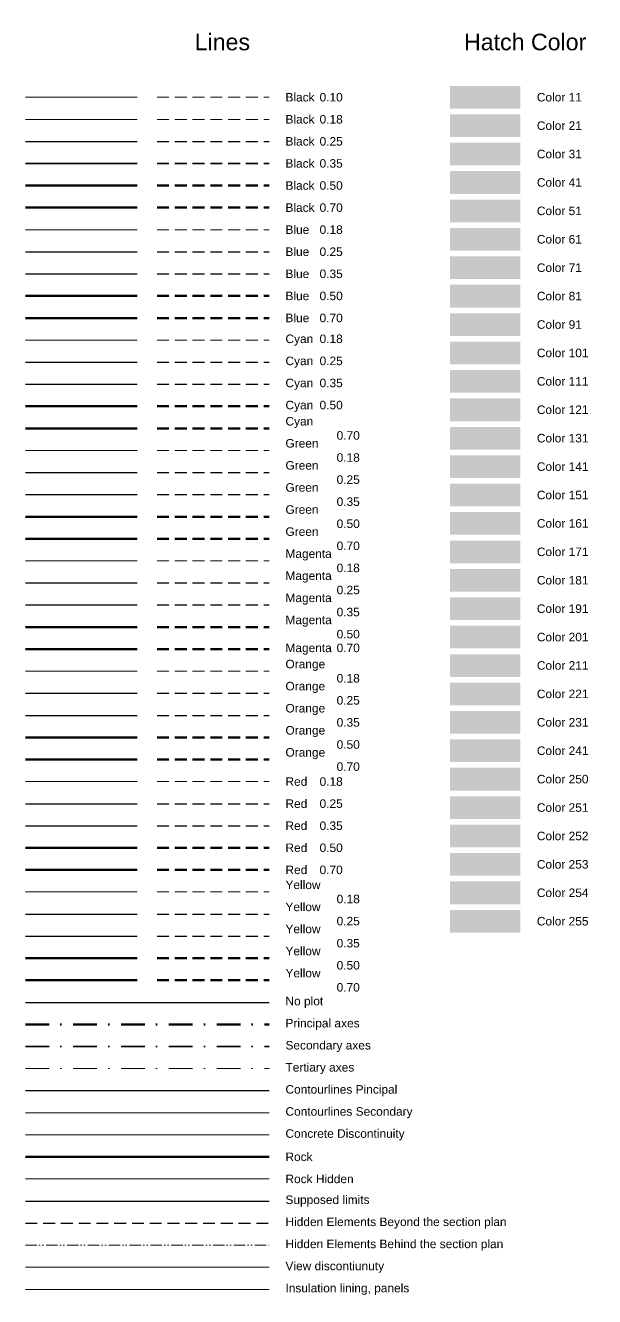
# Model space of a CAD drawing. Header units: metres. Extents: x 18244 to 63437, y 32938 to 108737.
# Drawn here: x 18456.7 to 18576.8, y 32994.8 to 33263.2 of the extents above; entities that cross this region are included whole.
import ezdxf

# ---------------------------------------------------------------- set-up
doc = ezdxf.new("R2010")
doc.units = ezdxf.units.M
doc.header["$LTSCALE"] = 10
for name, pattern in [('ACAD_ISO12W100', [21, 12, -3, 0, -3, 0, -3]), ('NASCOSTA', [0.375, 0.25, -0.125]), ('TRATTOPUNTO', [1, 0.5, -0.25, 0, -0.25])]:
    doc.linetypes.add(name, pattern=pattern)
doc.layers.add('0__No_Plot', color=5, linetype='Continuous', plot=False)
for name, color, linetype, lineweight in [('0__Text_1.8', 6, 'Continuous', 18), ('0__Text_3.5', 1, 'Continuous', 35), ('0_Col_011', 11, 'Continuous', 9), ('0_Col_021', 21, 'Continuous', 9), ('0_Col_031', 31, 'Continuous', 9), ('0_Col_041', 41, 'Continuous', 9), ('0_Col_051', 51, 'Continuous', 9), ('0_Col_061', 61, 'Continuous', 9), ('0_Col_071', 71, 'Continuous', 9), ('0_Col_081', 81, 'Continuous', 9), ('0_Col_091', 91, 'Continuous', 9), ('0_Col_101', 101, 'Continuous', 9), ('0_Col_111', 111, 'Continuous', 9), ('0_Col_121', 121, 'Continuous', 9), ('0_Col_131', 131, 'Continuous', 9), ('0_Col_141', 141, 'Continuous', 9), ('0_Col_151', 151, 'Continuous', 9), ('0_Col_161', 161, 'Continuous', 9), ('0_Col_171', 171, 'Continuous', 9), ('0_Col_181', 181, 'Continuous', 9), ('0_Col_191', 191, 'Continuous', 9), ('0_Col_201', 201, 'Continuous', 9), ('0_Col_211', 211, 'Continuous', 9), ('0_Col_221', 221, 'Continuous', 9), ('0_Col_231', 231, 'Continuous', 9), ('0_Col_241', 241, 'Continuous', 9), ('0_Col_250', 250, 'Continuous', 9), ('0_Col_251', 251, 'Continuous', 9), ('0_Col_252', 252, 'Continuous', 9), ('0_Col_253', 253, 'Continuous', 9), ('0_Col_254', 254, 'Continuous', 9), ('0_Col_255', 255, 'Continuous', 9), ('0_Col__Black_0.10', 2, 'Continuous', 9), ('0_Col__Black_0.18', 6, 'Continuous', 18), ('0_Col__Black_0.25', 7, 'Continuous', 25), ('0_Col__Black_0.35', 1, 'Continuous', 35), ('0_Col__Black_0.50', 3, 'Continuous', 50), ('0_Col__Black_0.70', 4, 'Continuous', 70), ('0_Col__Blue_0.18', 170, 'Continuous', 18), ('0_Col__Blue_0.25', 172, 'Continuous', 25), ('0_Col__Blue_0.35', 182, 'Continuous', 25), ('0_Col__Blue_0.50', 174, 'Continuous', 50), ('0_Col__Blue_0.70', 176, 'Continuous', 70), ('0_Col__Cyan_0.18', 130, 'Continuous', 18), ('0_Col__Cyan_0.25', 132, 'Continuous', 25), ('0_Col__Cyan_0.35', 142, 'Continuous', 25), ('0_Col__Cyan_0.50', 134, 'Continuous', 50), ('0_Col__Cyan_0.70', 136, 'Continuous', 70), ('0_Col__Green_0.18', 90, 'Continuous', 18), ('0_Col__Green_0.25', 92, 'Continuous', 25), ('0_Col__Green_0.35', 102, 'Continuous', 25), ('0_Col__Green_0.50', 94, 'Continuous', 50), ('0_Col__Green_0.70', 96, 'Continuous', 70), ('0_Col__Magenta_0.18', 210, 'Continuous', 18), ('0_Col__Magenta_0.25', 212, 'Continuous', 25), ('0_Col__Magenta_0.35', 222, 'Continuous', 25), ('0_Col__Magenta_0.50', 214, 'Continuous', 50), ('0_Col__Magenta_0.70', 216, 'Continuous', 70), ('0_Col__Orange_0.18', 40, 'Continuous', 18), ('0_Col__Orange_0.25', 42, 'Continuous', 25), ('0_Col__Orange_0.35', 32, 'Continuous', 25), ('0_Col__Orange_0.50', 44, 'Continuous', 50), ('0_Col__Orange_0.70', 46, 'Continuous', 70), ('0_Col__Red_0.18', 10, 'Continuous', 18), ('0_Col__Red_0.25', 12, 'Continuous', 25), ('0_Col__Red_0.35', 22, 'Continuous', 25), ('0_Col__Red_0.50', 14, 'Continuous', 50), ('0_Col__Red_0.70', 16, 'Continuous', 70), ('0_Col__Yellow_0.18', 50, 'Continuous', 18), ('0_Col__Yellow_0.25', 52, 'Continuous', 25), ('0_Col__Yellow_0.35', 62, 'Continuous', 25), ('0_Col__Yellow_0.50', 54, 'Continuous', 50), ('0_Col__Yellow_0.70', 56, 'Continuous', 70), ('0_Contourlines_Principal', 2, 'Continuous', 25), ('0_Contourlines_Secondary', 253, 'Continuous', 9)]:
    doc.layers.add(name, color=color, linetype=linetype, lineweight=lineweight)
doc.styles.add('Lombardi', font='arial.ttf')
doc.styles.get("Standard").update_dxf_attribs({"font": 'txt.shx'})
doc.linetypes.add('CUT_WINDOW', pattern='A,60,-4.3,["V",Standard,S=4.3,R=0,X=-4.3,Y=-4.3],0,-4.3,["V",Standard,S=4.3,R=180,X=0,Y=4.3],0', length=68.6)
doc.linetypes.add('INTERRUPTION', pattern='A,0.5,-0.1,["V",Standard,S=0.1,R=0,X=-0.1,Y=-0.1],0', length=0.6)
doc.linetypes.add('ISOLAMENTO', pattern='A,0.0001,-0.1,[134,ltypeshp.shx,S=0.1,R=0,X=-0.1,Y=0],-0.2,[134,ltypeshp.shx,S=0.1,R=180.00002,X=0.1,Y=0],-0.1', length=0.4001)
doc.linetypes.add('QUESTION', pattern='A,0.5,-0.2,["?",Lombardi,S=0.25,R=0,X=-0.15,Y=-0.125],-0.1', length=0.8)
doc.linetypes.add('ROCK', pattern='A,0.25,-0.18,["<",Standard,S=0.18,R=90,X=0,Y=-0.09],0,["-",Standard,S=0.18,R=45,X=-0.111213,Y=-0.238491],0.25', length=0.68)
doc.linetypes.add('ROCK-HIDDEN', pattern='A,0.25,-0.18,["/",Standard,S=0.206,R=168.8,X=0,Y=0],0.25', length=0.68)

msp = doc.modelspace()

# ---------------------------------------------------------------- hatches: boundary and pattern name
at = {"layer": '0_Col_011'}
h = msp.add_hatch(color=256, dxfattribs=at)
h.dxf.hatch_style = 1
h.paths.add_polyline_path([(18561.188, 33248.062), (18561.188, 33250.462), (18546.332, 33250.462), (18546.332, 33245.662), (18561.188, 33245.662)])
at = {"layer": '0_Col_021'}
h = msp.add_hatch(color=256, dxfattribs=at)
h.dxf.hatch_style = 1
h.paths.add_polyline_path([(18561.188, 33242.062), (18561.188, 33244.462), (18546.332, 33244.462), (18546.332, 33239.662), (18561.188, 33239.662)])
at = {"layer": '0_Col_031'}
h = msp.add_hatch(color=256, dxfattribs=at)
h.dxf.hatch_style = 1
h.paths.add_polyline_path([(18561.188, 33236.062), (18561.188, 33238.462), (18546.332, 33238.462), (18546.332, 33233.662), (18561.188, 33233.662)])
at = {"layer": '0_Col_041'}
h = msp.add_hatch(color=256, dxfattribs=at)
h.dxf.hatch_style = 1
h.paths.add_polyline_path([(18561.188, 33230.062), (18561.188, 33232.462), (18546.332, 33232.462), (18546.332, 33227.662), (18561.188, 33227.662)])
at = {"layer": '0_Col_051'}
h = msp.add_hatch(color=256, dxfattribs=at)
h.dxf.hatch_style = 1
h.paths.add_polyline_path([(18561.188, 33224.062), (18561.188, 33226.462), (18546.332, 33226.462), (18546.332, 33221.662), (18561.188, 33221.662)])
at = {"layer": '0_Col_061'}
h = msp.add_hatch(color=256, dxfattribs=at)
h.dxf.hatch_style = 1
h.paths.add_polyline_path([(18561.188, 33218.062), (18561.188, 33220.462), (18546.332, 33220.462), (18546.332, 33215.662), (18561.188, 33215.662)])
at = {"layer": '0_Col_071'}
h = msp.add_hatch(color=256, dxfattribs=at)
h.dxf.hatch_style = 1
h.paths.add_polyline_path([(18561.188, 33212.062), (18561.188, 33214.462), (18546.332, 33214.462), (18546.332, 33209.662), (18561.188, 33209.662)])
at = {"layer": '0_Col_081'}
h = msp.add_hatch(color=256, dxfattribs=at)
h.dxf.hatch_style = 1
h.paths.add_polyline_path([(18561.188, 33206.062), (18561.188, 33208.462), (18546.332, 33208.462), (18546.332, 33203.662), (18561.188, 33203.662)])
at = {"layer": '0_Col_091'}
h = msp.add_hatch(color=256, dxfattribs=at)
h.dxf.hatch_style = 1
h.paths.add_polyline_path([(18561.188, 33200.062), (18561.188, 33202.462), (18546.332, 33202.462), (18546.332, 33197.662), (18561.188, 33197.662)])
at = {"layer": '0_Col_101'}
h = msp.add_hatch(color=256, dxfattribs=at)
h.dxf.hatch_style = 1
h.paths.add_polyline_path([(18561.188, 33194.062), (18561.188, 33196.462), (18546.332, 33196.462), (18546.332, 33191.662), (18561.188, 33191.662)])
at = {"layer": '0_Col_111'}
h = msp.add_hatch(color=256, dxfattribs=at)
h.dxf.hatch_style = 1
h.paths.add_polyline_path([(18561.188, 33188.062), (18561.188, 33190.462), (18546.332, 33190.462), (18546.332, 33185.662), (18561.188, 33185.662)])
at = {"layer": '0_Col_121'}
h = msp.add_hatch(color=256, dxfattribs=at)
h.dxf.hatch_style = 1
h.paths.add_polyline_path([(18561.188, 33182.062), (18561.188, 33184.462), (18546.332, 33184.462), (18546.332, 33179.662), (18561.188, 33179.662)])
at = {"layer": '0_Col_131'}
h = msp.add_hatch(color=256, dxfattribs=at)
h.dxf.hatch_style = 1
h.paths.add_polyline_path([(18561.188, 33176.062), (18561.188, 33178.462), (18546.332, 33178.462), (18546.332, 33173.662), (18561.188, 33173.662)])
at = {"layer": '0_Col_141'}
h = msp.add_hatch(color=256, dxfattribs=at)
h.dxf.hatch_style = 1
h.paths.add_polyline_path([(18561.188, 33170.062), (18561.188, 33172.462), (18546.332, 33172.462), (18546.332, 33167.662), (18561.188, 33167.662)])
at = {"layer": '0_Col_151'}
h = msp.add_hatch(color=256, dxfattribs=at)
h.dxf.hatch_style = 1
h.paths.add_polyline_path([(18561.188, 33164.062), (18561.188, 33166.462), (18546.332, 33166.462), (18546.332, 33161.662), (18561.188, 33161.662)])
at = {"layer": '0_Col_161'}
h = msp.add_hatch(color=256, dxfattribs=at)
h.dxf.hatch_style = 1
h.paths.add_polyline_path([(18561.188, 33158.062), (18561.188, 33160.462), (18546.332, 33160.462), (18546.332, 33155.662), (18561.188, 33155.662)])
at = {"layer": '0_Col_171'}
h = msp.add_hatch(color=256, dxfattribs=at)
h.dxf.hatch_style = 1
h.paths.add_polyline_path([(18561.188, 33152.062), (18561.188, 33154.462), (18546.332, 33154.462), (18546.332, 33149.662), (18561.188, 33149.662)])
at = {"layer": '0_Col_181'}
h = msp.add_hatch(color=256, dxfattribs=at)
h.dxf.hatch_style = 1
h.paths.add_polyline_path([(18561.188, 33146.062), (18561.188, 33148.462), (18546.332, 33148.462), (18546.332, 33143.662), (18561.188, 33143.662)])
at = {"layer": '0_Col_191'}
h = msp.add_hatch(color=256, dxfattribs=at)
h.dxf.hatch_style = 1
h.paths.add_polyline_path([(18561.188, 33140.062), (18561.188, 33142.462), (18546.332, 33142.462), (18546.332, 33137.662), (18561.188, 33137.662)])
at = {"layer": '0_Col_201'}
h = msp.add_hatch(color=256, dxfattribs=at)
h.dxf.hatch_style = 1
h.paths.add_polyline_path([(18561.188, 33134.062), (18561.188, 33136.462), (18546.332, 33136.462), (18546.332, 33131.662), (18561.188, 33131.662)])
at = {"layer": '0_Col_211'}
h = msp.add_hatch(color=256, dxfattribs=at)
h.dxf.hatch_style = 1
h.paths.add_polyline_path([(18561.188, 33128.062), (18561.188, 33130.462), (18546.332, 33130.462), (18546.332, 33125.662), (18561.188, 33125.662)])
at = {"layer": '0_Col_221'}
h = msp.add_hatch(color=256, dxfattribs=at)
h.dxf.hatch_style = 1
h.paths.add_polyline_path([(18561.188, 33122.062), (18561.188, 33124.462), (18546.332, 33124.462), (18546.332, 33119.662), (18561.188, 33119.662)])
at = {"layer": '0_Col_231'}
h = msp.add_hatch(color=256, dxfattribs=at)
h.dxf.hatch_style = 1
h.paths.add_polyline_path([(18561.188, 33116.062), (18561.188, 33118.462), (18546.332, 33118.462), (18546.332, 33113.662), (18561.188, 33113.662)])
at = {"layer": '0_Col_241'}
h = msp.add_hatch(color=256, dxfattribs=at)
h.dxf.hatch_style = 1
h.paths.add_polyline_path([(18561.188, 33110.062), (18561.188, 33112.462), (18546.332, 33112.462), (18546.332, 33107.662), (18561.188, 33107.662)])
at = {"layer": '0_Col_250'}
h = msp.add_hatch(color=256, dxfattribs=at)
h.dxf.hatch_style = 1
h.paths.add_polyline_path([(18561.188, 33104.062), (18561.188, 33106.462), (18546.332, 33106.462), (18546.332, 33101.662), (18561.188, 33101.662)])
at = {"layer": '0_Col_251'}
h = msp.add_hatch(color=256, dxfattribs=at)
h.dxf.hatch_style = 1
h.paths.add_polyline_path([(18561.188, 33098.062), (18561.188, 33100.462), (18546.332, 33100.462), (18546.332, 33095.662), (18561.188, 33095.662)])
at = {"layer": '0_Col_252'}
h = msp.add_hatch(color=256, dxfattribs=at)
h.dxf.hatch_style = 1
h.paths.add_polyline_path([(18561.188, 33092.062), (18561.188, 33094.462), (18546.332, 33094.462), (18546.332, 33089.662), (18561.188, 33089.662)])
at = {"layer": '0_Col_253'}
h = msp.add_hatch(color=256, dxfattribs=at)
h.dxf.hatch_style = 1
h.paths.add_polyline_path([(18561.188, 33086.062), (18561.188, 33088.462), (18546.332, 33088.462), (18546.332, 33083.662), (18561.188, 33083.662)])
at = {"layer": '0_Col_254'}
h = msp.add_hatch(color=256, dxfattribs=at)
h.dxf.hatch_style = 1
h.paths.add_polyline_path([(18561.188, 33080.062), (18561.188, 33082.462), (18546.332, 33082.462), (18546.332, 33077.662), (18561.188, 33077.662)])
at = {"layer": '0_Col_255'}
h = msp.add_hatch(color=256, dxfattribs=at)
h.dxf.hatch_style = 1
h.paths.add_polyline_path([(18561.188, 33074.062), (18561.188, 33076.462), (18546.332, 33076.462), (18546.332, 33071.662), (18561.188, 33071.662)])

# ---------------------------------------------------------------- linework, layer by layer
at = {"layer": '0__No_Plot'}
msp.add_line((18456.689, 33056.935), (18508.115, 33056.935), dxfattribs=at)
at = {"layer": '0_Col__Black_0.10'}
msp.add_line((18456.689, 33248.062), (18480.311, 33248.062), dxfattribs=at)
at = {"layer": '0_Col__Black_0.10', "linetype": 'NASCOSTA', "flags": 128}
msp.add_lwpolyline([(18484.493, 33248.062), (18508.115, 33248.062)], dxfattribs=at)
at = {"layer": '0_Col__Black_0.10', "linetype": 'ACAD_ISO12W100', "ltscale": 0.02, "flags": 128}
msp.add_lwpolyline([(18456.689, 33005.657), (18508.115, 33005.657)], dxfattribs=at)
at = {"layer": '0_Col__Black_0.10', "linetype": 'ISOLAMENTO', "ltscale": 0.2, "flags": 128}
msp.add_lwpolyline([(18456.689, 32996.334), (18508.115, 32996.334)], dxfattribs=at)
at = {"layer": '0_Col__Black_0.18'}
msp.add_line((18456.689, 33243.4), (18480.311, 33243.4), dxfattribs=at)
at = {"layer": '0_Col__Black_0.18', "linetype": 'NASCOSTA', "flags": 128}
msp.add_lwpolyline([(18484.493, 33243.4), (18508.115, 33243.4)], dxfattribs=at)
at = {"layer": '0_Col__Black_0.18', "linetype": 'TRATTOPUNTO', "flags": 128}
msp.add_lwpolyline([(18456.689, 33042.951), (18508.115, 33042.951)], dxfattribs=at)
at = {"layer": '0_Col__Black_0.18', "linetype": 'INTERRUPTION', "flags": 128}
msp.add_lwpolyline([(18456.689, 33028.966), (18508.115, 33028.966)], dxfattribs=at)
at = {"layer": '0_Col__Black_0.18', "linetype": 'ROCK-HIDDEN', "flags": 128}
msp.add_lwpolyline([(18456.689, 33019.642), (18508.115, 33019.642)], dxfattribs=at)
at = {"layer": '0_Col__Black_0.18', "linetype": 'CUT_WINDOW', "ltscale": 0.02, "flags": 128}
msp.add_lwpolyline([(18456.689, 33000.996), (18508.115, 33000.996)], dxfattribs=at)
at = {"layer": '0_Col__Black_0.25'}
msp.add_line((18456.689, 33238.739), (18480.311, 33238.739), dxfattribs=at)
at = {"layer": '0_Col__Black_0.25', "linetype": 'NASCOSTA', "flags": 128}
for points in [[(18484.493, 33238.739), (18508.115, 33238.739)], [(18456.689, 33010.319), (18508.115, 33010.319)]]:
    msp.add_lwpolyline(points, dxfattribs=at)
at = {"layer": '0_Col__Black_0.25', "linetype": 'QUESTION', "flags": 128}
msp.add_lwpolyline([(18456.689, 33014.981), (18508.115, 33014.981)], dxfattribs=at)
at = {"layer": '0_Col__Black_0.35'}
msp.add_line((18456.689, 33234.077), (18480.311, 33234.077), dxfattribs=at)
at = {"layer": '0_Col__Black_0.35', "linetype": 'NASCOSTA', "flags": 128}
msp.add_lwpolyline([(18484.493, 33234.077), (18508.115, 33234.077)], dxfattribs=at)
at = {"layer": '0_Col__Black_0.35', "linetype": 'TRATTOPUNTO', "flags": 128}
msp.add_lwpolyline([(18456.689, 33047.612), (18508.115, 33047.612)], dxfattribs=at)
at = {"layer": '0_Col__Black_0.50'}
msp.add_line((18456.689, 33229.416), (18480.311, 33229.416), dxfattribs=at)
at = {"layer": '0_Col__Black_0.50', "linetype": 'NASCOSTA', "flags": 128}
msp.add_lwpolyline([(18484.493, 33229.416), (18508.115, 33229.416)], dxfattribs=at)
at = {"layer": '0_Col__Black_0.50', "linetype": 'TRATTOPUNTO', "flags": 128}
msp.add_lwpolyline([(18456.689, 33052.274), (18508.115, 33052.274)], dxfattribs=at)
at = {"layer": '0_Col__Black_0.50', "linetype": 'ROCK', "flags": 128}
msp.add_lwpolyline([(18456.689, 33024.304), (18508.115, 33024.304)], dxfattribs=at)
at = {"layer": '0_Col__Black_0.70'}
msp.add_line((18456.689, 33224.754), (18480.311, 33224.754), dxfattribs=at)
at = {"layer": '0_Col__Black_0.70', "linetype": 'NASCOSTA', "flags": 128}
msp.add_lwpolyline([(18484.493, 33224.754), (18508.115, 33224.754)], dxfattribs=at)
at = {"layer": '0_Col__Blue_0.18'}
msp.add_line((18456.689, 33220.092), (18480.311, 33220.092), dxfattribs=at)
at = {"layer": '0_Col__Blue_0.18', "linetype": 'NASCOSTA', "flags": 128}
msp.add_lwpolyline([(18484.493, 33220.092), (18508.115, 33220.092)], dxfattribs=at)
at = {"layer": '0_Col__Blue_0.25'}
msp.add_line((18456.689, 33215.431), (18480.311, 33215.431), dxfattribs=at)
at = {"layer": '0_Col__Blue_0.25', "linetype": 'NASCOSTA', "flags": 128}
msp.add_lwpolyline([(18484.493, 33215.431), (18508.115, 33215.431)], dxfattribs=at)
at = {"layer": '0_Col__Blue_0.35'}
msp.add_line((18456.689, 33210.769), (18480.311, 33210.769), dxfattribs=at)
at = {"layer": '0_Col__Blue_0.35', "linetype": 'NASCOSTA', "flags": 128}
msp.add_lwpolyline([(18484.493, 33210.769), (18508.115, 33210.769)], dxfattribs=at)
at = {"layer": '0_Col__Blue_0.50'}
msp.add_line((18456.689, 33206.107), (18480.311, 33206.107), dxfattribs=at)
at = {"layer": '0_Col__Blue_0.50', "linetype": 'NASCOSTA', "flags": 128}
msp.add_lwpolyline([(18484.493, 33206.107), (18508.115, 33206.107)], dxfattribs=at)
at = {"layer": '0_Col__Blue_0.70'}
msp.add_line((18456.689, 33201.446), (18480.311, 33201.446), dxfattribs=at)
at = {"layer": '0_Col__Blue_0.70', "linetype": 'NASCOSTA', "flags": 128}
msp.add_lwpolyline([(18484.493, 33201.446), (18508.115, 33201.446)], dxfattribs=at)
at = {"layer": '0_Col__Cyan_0.18'}
msp.add_line((18456.689, 33196.784), (18480.311, 33196.784), dxfattribs=at)
at = {"layer": '0_Col__Cyan_0.18', "linetype": 'NASCOSTA', "flags": 128}
msp.add_lwpolyline([(18484.493, 33196.784), (18508.115, 33196.784)], dxfattribs=at)
at = {"layer": '0_Col__Cyan_0.25'}
msp.add_line((18456.689, 33192.123), (18480.311, 33192.123), dxfattribs=at)
at = {"layer": '0_Col__Cyan_0.25', "linetype": 'NASCOSTA', "flags": 128}
msp.add_lwpolyline([(18484.493, 33192.123), (18508.115, 33192.123)], dxfattribs=at)
at = {"layer": '0_Col__Cyan_0.35'}
msp.add_line((18456.689, 33187.461), (18480.311, 33187.461), dxfattribs=at)
at = {"layer": '0_Col__Cyan_0.35', "linetype": 'NASCOSTA', "flags": 128}
msp.add_lwpolyline([(18484.493, 33187.461), (18508.115, 33187.461)], dxfattribs=at)
at = {"layer": '0_Col__Cyan_0.50'}
msp.add_line((18456.689, 33182.799), (18480.311, 33182.799), dxfattribs=at)
at = {"layer": '0_Col__Cyan_0.50', "linetype": 'NASCOSTA', "flags": 128}
msp.add_lwpolyline([(18484.493, 33182.799), (18508.115, 33182.799)], dxfattribs=at)
at = {"layer": '0_Col__Cyan_0.70'}
msp.add_line((18456.689, 33178.138), (18480.311, 33178.138), dxfattribs=at)
at = {"layer": '0_Col__Cyan_0.70', "linetype": 'NASCOSTA', "flags": 128}
msp.add_lwpolyline([(18484.493, 33178.138), (18508.115, 33178.138)], dxfattribs=at)
at = {"layer": '0_Col__Green_0.18'}
msp.add_line((18456.689, 33173.476), (18480.311, 33173.476), dxfattribs=at)
at = {"layer": '0_Col__Green_0.18', "linetype": 'NASCOSTA', "flags": 128}
msp.add_lwpolyline([(18484.493, 33173.476), (18508.115, 33173.476)], dxfattribs=at)
at = {"layer": '0_Col__Green_0.25'}
msp.add_line((18456.689, 33168.814), (18480.311, 33168.814), dxfattribs=at)
at = {"layer": '0_Col__Green_0.25', "linetype": 'NASCOSTA', "flags": 128}
msp.add_lwpolyline([(18484.493, 33168.814), (18508.115, 33168.814)], dxfattribs=at)
at = {"layer": '0_Col__Green_0.35'}
msp.add_line((18456.689, 33164.153), (18480.311, 33164.153), dxfattribs=at)
at = {"layer": '0_Col__Green_0.35', "linetype": 'NASCOSTA', "flags": 128}
msp.add_lwpolyline([(18484.493, 33164.153), (18508.115, 33164.153)], dxfattribs=at)
at = {"layer": '0_Col__Green_0.50'}
msp.add_line((18456.689, 33159.491), (18480.311, 33159.491), dxfattribs=at)
at = {"layer": '0_Col__Green_0.50', "linetype": 'NASCOSTA', "flags": 128}
msp.add_lwpolyline([(18484.493, 33159.491), (18508.115, 33159.491)], dxfattribs=at)
at = {"layer": '0_Col__Green_0.70'}
msp.add_line((18456.689, 33154.83), (18480.311, 33154.83), dxfattribs=at)
at = {"layer": '0_Col__Green_0.70', "linetype": 'NASCOSTA', "flags": 128}
msp.add_lwpolyline([(18484.493, 33154.83), (18508.115, 33154.83)], dxfattribs=at)
at = {"layer": '0_Col__Magenta_0.18'}
msp.add_line((18456.689, 33150.168), (18480.311, 33150.168), dxfattribs=at)
at = {"layer": '0_Col__Magenta_0.18', "linetype": 'NASCOSTA', "flags": 128}
msp.add_lwpolyline([(18484.493, 33150.168), (18508.115, 33150.168)], dxfattribs=at)
at = {"layer": '0_Col__Magenta_0.25'}
msp.add_line((18456.689, 33145.506), (18480.311, 33145.506), dxfattribs=at)
at = {"layer": '0_Col__Magenta_0.25', "linetype": 'NASCOSTA', "flags": 128}
msp.add_lwpolyline([(18484.493, 33145.506), (18508.115, 33145.506)], dxfattribs=at)
at = {"layer": '0_Col__Magenta_0.35'}
msp.add_line((18456.689, 33140.845), (18480.311, 33140.845), dxfattribs=at)
at = {"layer": '0_Col__Magenta_0.35', "linetype": 'NASCOSTA', "flags": 128}
msp.add_lwpolyline([(18484.493, 33140.845), (18508.115, 33140.845)], dxfattribs=at)
at = {"layer": '0_Col__Magenta_0.50'}
msp.add_line((18456.689, 33136.183), (18480.311, 33136.183), dxfattribs=at)
at = {"layer": '0_Col__Magenta_0.50', "linetype": 'NASCOSTA', "flags": 128}
msp.add_lwpolyline([(18484.493, 33136.183), (18508.115, 33136.183)], dxfattribs=at)
at = {"layer": '0_Col__Magenta_0.70'}
msp.add_line((18456.689, 33131.521), (18480.311, 33131.521), dxfattribs=at)
at = {"layer": '0_Col__Magenta_0.70', "linetype": 'NASCOSTA', "flags": 128}
msp.add_lwpolyline([(18484.493, 33131.521), (18508.115, 33131.521)], dxfattribs=at)
at = {"layer": '0_Col__Orange_0.18'}
msp.add_line((18456.689, 33126.86), (18480.311, 33126.86), dxfattribs=at)
at = {"layer": '0_Col__Orange_0.18', "linetype": 'NASCOSTA', "flags": 128}
msp.add_lwpolyline([(18484.493, 33126.86), (18508.115, 33126.86)], dxfattribs=at)
at = {"layer": '0_Col__Orange_0.25'}
msp.add_line((18456.689, 33122.198), (18480.311, 33122.198), dxfattribs=at)
at = {"layer": '0_Col__Orange_0.25', "linetype": 'NASCOSTA', "flags": 128}
msp.add_lwpolyline([(18484.493, 33122.198), (18508.115, 33122.198)], dxfattribs=at)
at = {"layer": '0_Col__Orange_0.35'}
msp.add_line((18456.689, 33117.537), (18480.311, 33117.537), dxfattribs=at)
at = {"layer": '0_Col__Orange_0.35', "linetype": 'NASCOSTA', "flags": 128}
msp.add_lwpolyline([(18484.493, 33117.537), (18508.115, 33117.537)], dxfattribs=at)
at = {"layer": '0_Col__Orange_0.50'}
msp.add_line((18456.689, 33112.875), (18480.311, 33112.875), dxfattribs=at)
at = {"layer": '0_Col__Orange_0.50', "linetype": 'NASCOSTA', "flags": 128}
msp.add_lwpolyline([(18484.493, 33112.875), (18508.115, 33112.875)], dxfattribs=at)
at = {"layer": '0_Col__Orange_0.70'}
msp.add_line((18456.689, 33108.213), (18480.311, 33108.213), dxfattribs=at)
at = {"layer": '0_Col__Orange_0.70', "linetype": 'NASCOSTA', "flags": 128}
msp.add_lwpolyline([(18484.493, 33108.213), (18508.115, 33108.213)], dxfattribs=at)
at = {"layer": '0_Col__Red_0.18'}
msp.add_line((18456.689, 33103.552), (18480.311, 33103.552), dxfattribs=at)
at = {"layer": '0_Col__Red_0.18', "linetype": 'NASCOSTA', "flags": 128}
msp.add_lwpolyline([(18484.493, 33103.552), (18508.115, 33103.552)], dxfattribs=at)
at = {"layer": '0_Col__Red_0.25'}
msp.add_line((18456.689, 33098.89), (18480.311, 33098.89), dxfattribs=at)
at = {"layer": '0_Col__Red_0.25', "linetype": 'NASCOSTA', "flags": 128}
msp.add_lwpolyline([(18484.493, 33098.89), (18508.115, 33098.89)], dxfattribs=at)
at = {"layer": '0_Col__Red_0.35'}
msp.add_line((18456.689, 33094.228), (18480.311, 33094.228), dxfattribs=at)
at = {"layer": '0_Col__Red_0.35', "linetype": 'NASCOSTA', "flags": 128}
msp.add_lwpolyline([(18484.493, 33094.228), (18508.115, 33094.228)], dxfattribs=at)
at = {"layer": '0_Col__Red_0.50'}
msp.add_line((18456.689, 33089.567), (18480.311, 33089.567), dxfattribs=at)
at = {"layer": '0_Col__Red_0.50', "linetype": 'NASCOSTA', "flags": 128}
msp.add_lwpolyline([(18484.493, 33089.567), (18508.115, 33089.567)], dxfattribs=at)
at = {"layer": '0_Col__Red_0.70'}
msp.add_line((18456.689, 33084.905), (18480.311, 33084.905), dxfattribs=at)
at = {"layer": '0_Col__Red_0.70', "linetype": 'NASCOSTA', "flags": 128}
msp.add_lwpolyline([(18484.493, 33084.905), (18508.115, 33084.905)], dxfattribs=at)
at = {"layer": '0_Col__Yellow_0.18'}
msp.add_line((18456.689, 33080.244), (18480.311, 33080.244), dxfattribs=at)
at = {"layer": '0_Col__Yellow_0.18', "linetype": 'NASCOSTA', "flags": 128}
msp.add_lwpolyline([(18484.493, 33080.244), (18508.115, 33080.244)], dxfattribs=at)
at = {"layer": '0_Col__Yellow_0.25'}
msp.add_line((18456.689, 33075.582), (18480.311, 33075.582), dxfattribs=at)
at = {"layer": '0_Col__Yellow_0.25', "linetype": 'NASCOSTA', "flags": 128}
msp.add_lwpolyline([(18484.493, 33075.582), (18508.115, 33075.582)], dxfattribs=at)
at = {"layer": '0_Col__Yellow_0.35'}
msp.add_line((18456.689, 33070.92), (18480.311, 33070.92), dxfattribs=at)
at = {"layer": '0_Col__Yellow_0.35', "linetype": 'NASCOSTA', "flags": 128}
msp.add_lwpolyline([(18484.493, 33070.92), (18508.115, 33070.92)], dxfattribs=at)
at = {"layer": '0_Col__Yellow_0.50'}
msp.add_line((18456.689, 33066.259), (18480.311, 33066.259), dxfattribs=at)
at = {"layer": '0_Col__Yellow_0.50', "linetype": 'NASCOSTA', "flags": 128}
msp.add_lwpolyline([(18484.493, 33066.259), (18508.115, 33066.259)], dxfattribs=at)
at = {"layer": '0_Col__Yellow_0.70'}
msp.add_line((18456.689, 33061.597), (18480.311, 33061.597), dxfattribs=at)
at = {"layer": '0_Col__Yellow_0.70', "linetype": 'NASCOSTA', "flags": 128}
msp.add_lwpolyline([(18484.493, 33061.597), (18508.115, 33061.597)], dxfattribs=at)
at = {"layer": '0_Contourlines_Principal'}
msp.add_line((18456.689, 33038.289), (18508.115, 33038.289), dxfattribs=at)
at = {"layer": '0_Contourlines_Secondary'}
msp.add_line((18456.689, 33033.627), (18508.115, 33033.627), dxfattribs=at)

# ---------------------------------------------------------------- texts
at = {"layer": '0__Text_1.8', "insert": (18511.583, 33248.062), "char_height": 1.8, "width": 16, "attachment_point": 4, "style": 'Lombardi', "bg_fill": 2}
msp.add_mtext('\\pxi-6,l6;Black ^I0.10', dxfattribs=at)
at = {"layer": '0__Text_1.8', "char_height": 1.8, "attachment_point": 4, "style": 'Lombardi', "bg_fill": 2}
for s, insert in [('Color 11', (18564.656, 33248.062)), ('Color 21', (18564.656, 33242.062)), ('Color 31', (18564.656, 33236.062)), ('Color 41', (18564.656, 33230.062)), ('Color 51', (18564.656, 33224.062)), ('Color 61', (18564.656, 33218.062)), ('Color 71', (18564.656, 33212.062)), ('Color 81', (18564.656, 33206.062)), ('Color 91', (18564.656, 33200.062)), ('Color 101', (18564.656, 33194.062)), ('Color 111', (18564.656, 33188.062)), ('Color 121', (18564.656, 33182.062)), ('Color 131', (18564.656, 33176.062)), ('Color 141', (18564.656, 33170.062)), ('Color 151', (18564.656, 33164.062)), ('Color 161', (18564.656, 33158.062)), ('Color 171', (18564.656, 33152.062)), ('Color 181', (18564.656, 33146.062)), ('Color 191', (18564.656, 33140.062)), ('Color 201', (18564.656, 33134.062)), ('Color 211', (18564.656, 33128.062)), ('Color 221', (18564.656, 33122.062)), ('Color 231', (18564.656, 33116.062)), ('Color 241', (18564.656, 33110.062)), ('Color 250', (18564.656, 33104.062)), ('Color 251', (18564.656, 33098.062)), ('Color 252', (18564.656, 33092.062)), ('Color 253', (18564.656, 33086.062)), ('Color 254', (18564.656, 33080.062)), ('Color 255', (18564.656, 33074.062)), ('Contourlines Pincipal', (18511.583, 33038.289)), ('Hidden Elements Behind the section plan', (18511.583, 33005.657)), ('Insulation lining, panels', (18511.583, 32996.334))]:
    msp.add_mtext(s, dxfattribs=dict(at, insert=insert))
at = {"layer": '0__Text_3.5', "char_height": 3.5, "attachment_point": 5, "style": 'Lombardi', "bg_fill": 2}
for s, insert in [('\\A1;Lines', (18498.264, 33259.708)), ('\\A1;Hatch Color', (18562.182, 33259.708))]:
    msp.add_mtext(s, dxfattribs=dict(at, insert=insert))
at = {"layer": '0_Col__Blue_0.18', "char_height": 1.8, "width": 16, "attachment_point": 4, "style": 'Lombardi', "bg_fill": 2}
for s, insert in [('\\pxi-6,l6;Blue ^I0.18', (18511.583, 33220.092)), ('\\pxi-6,l6;Blue  ^I0.50', (18511.583, 33206.107))]:
    msp.add_mtext(s, dxfattribs=dict(at, insert=insert))
at = {"layer": '0_Col__Cyan_0.18', "insert": (18511.583, 33182.799), "char_height": 1.8, "width": 16, "attachment_point": 4, "style": 'Lombardi', "bg_fill": 2}
msp.add_mtext('\\pxi-6,l6;Cyan ^I0.50', dxfattribs=at)
at = {"layer": '0_Col__Green_0.18', "insert": (18511.583, 33159.491), "char_height": 1.8, "width": 16, "attachment_point": 4, "style": 'Lombardi', "bg_fill": 2}
msp.add_mtext('\\pxi-6,l6;Green ^I0.50', dxfattribs=at)
at = {"layer": '0_Col__Magenta_0.18', "insert": (18511.583, 33136.183), "char_height": 1.8, "width": 16, "attachment_point": 4, "style": 'Lombardi', "bg_fill": 2}
msp.add_mtext('\\pxi-6,l6;Magenta ^I0.50', dxfattribs=at)
at = {"layer": '0_Col__Orange_0.18', "insert": (18511.583, 33112.875), "char_height": 1.8, "width": 16, "attachment_point": 4, "style": 'Lombardi', "bg_fill": 2}
msp.add_mtext('\\pxi-6,l6;Orange ^I0.50', dxfattribs=at)
at = {"layer": '0_Col__Red_0.18', "insert": (18511.583, 33089.567), "char_height": 1.8, "width": 16, "attachment_point": 4, "style": 'Lombardi', "bg_fill": 2}
msp.add_mtext('\\pxi-6,l6;Red  ^I0.50', dxfattribs=at)
at = {"layer": '0_Col__Yellow_0.18', "insert": (18511.583, 33066.259), "char_height": 1.8, "width": 16, "attachment_point": 4, "style": 'Lombardi', "bg_fill": 2}
msp.add_mtext('\\pxi-6,l6;Yellow ^I0.50', dxfattribs=at)

# ---------------------------------------------------------------- next in the draw order: texts
at = {"layer": '0__Text_1.8', "insert": (18511.583, 33243.4), "char_height": 1.8, "width": 16, "attachment_point": 4, "style": 'Lombardi', "bg_fill": 2}
msp.add_mtext('\\pxi-6,l6;Black ^I0.18', dxfattribs=at)
at = {"layer": '0__Text_1.8', "char_height": 1.8, "attachment_point": 4, "style": 'Lombardi', "bg_fill": 2}
for s, insert in [('Tertiary axes', (18511.583, 33042.951)), ('Contourlines Secondary', (18511.583, 33033.627)), ('View discontiunuty', (18511.583, 33000.996))]:
    msp.add_mtext(s, dxfattribs=dict(at, insert=insert))
at = {"layer": '0_Col__Blue_0.18', "char_height": 1.8, "width": 16, "attachment_point": 4, "style": 'Lombardi', "bg_fill": 2}
for s, insert in [('\\pxi-6,l6;Blue  ^I0.25', (18511.583, 33215.431)), ('\\pxi-6,l6;Blue  ^I0.70', (18511.583, 33201.446))]:
    msp.add_mtext(s, dxfattribs=dict(at, insert=insert))
at = {"layer": '0_Col__Cyan_0.18', "insert": (18511.583, 33178.138), "char_height": 1.8, "width": 16, "attachment_point": 4, "style": 'Lombardi', "bg_fill": 2}
msp.add_mtext('\\pxi-6,l6;Cyan  ^I0.70', dxfattribs=at)
at = {"layer": '0_Col__Green_0.18', "insert": (18511.583, 33154.83), "char_height": 1.8, "width": 16, "attachment_point": 4, "style": 'Lombardi', "bg_fill": 2}
msp.add_mtext('\\pxi-6,l6;Green ^I0.70', dxfattribs=at)
at = {"layer": '0_Col__Magenta_0.18', "insert": (18511.583, 33131.521), "char_height": 1.8, "width": 16, "attachment_point": 4, "style": 'Lombardi', "bg_fill": 2}
msp.add_mtext('\\pxi-5,l5,t6;Magenta ^I0.70', dxfattribs=at)
at = {"layer": '0_Col__Orange_0.18', "insert": (18511.583, 33108.213), "char_height": 1.8, "width": 16, "attachment_point": 4, "style": 'Lombardi', "bg_fill": 2}
msp.add_mtext('\\pxi-6,l6;Orange^I0.70', dxfattribs=at)
at = {"layer": '0_Col__Red_0.18', "insert": (18511.583, 33084.905), "char_height": 1.8, "width": 16, "attachment_point": 4, "style": 'Lombardi', "bg_fill": 2}
msp.add_mtext('\\pxi-6,l6;Red  ^I0.70', dxfattribs=at)
at = {"layer": '0_Col__Yellow_0.18', "insert": (18511.583, 33061.597), "char_height": 1.8, "width": 16, "attachment_point": 4, "style": 'Lombardi', "bg_fill": 2}
msp.add_mtext('\\pxi-6,l6;Yellow^I0.70', dxfattribs=at)

# ---------------------------------------------------------------- next in the draw order: texts
at = {"layer": '0__Text_1.8', "insert": (18511.583, 33238.739), "char_height": 1.8, "width": 16, "attachment_point": 4, "style": 'Lombardi', "bg_fill": 2}
msp.add_mtext('\\pxi-6,l6;Black ^I0.25', dxfattribs=at)
at = {"layer": '0__Text_1.8', "char_height": 1.8, "attachment_point": 4, "style": 'Lombardi', "bg_fill": 2}
for s, insert in [('No plot', (18511.583, 33056.935)), ('Secondary axes', (18511.583, 33047.612)), ('Concrete Discontinuity', (18511.583, 33028.966))]:
    msp.add_mtext(s, dxfattribs=dict(at, insert=insert))
at = {"layer": '0_Col__Blue_0.18', "insert": (18511.583, 33210.769), "char_height": 1.8, "width": 16, "attachment_point": 4, "style": 'Lombardi', "bg_fill": 2}
msp.add_mtext('\\pxi-6,l6;Blue ^I0.35', dxfattribs=at)
at = {"layer": '0_Col__Cyan_0.18', "insert": (18511.583, 33196.784), "char_height": 1.8, "width": 16, "attachment_point": 4, "style": 'Lombardi', "bg_fill": 2}
msp.add_mtext('\\pxi-6,l6;Cyan ^I0.18', dxfattribs=at)
at = {"layer": '0_Col__Green_0.18', "insert": (18511.583, 33173.476), "char_height": 1.8, "width": 16, "attachment_point": 4, "style": 'Lombardi', "bg_fill": 2}
msp.add_mtext('\\pxi-6,l6;Green ^I0.18', dxfattribs=at)
at = {"layer": '0_Col__Magenta_0.18', "insert": (18511.583, 33150.168), "char_height": 1.8, "width": 16, "attachment_point": 4, "style": 'Lombardi', "bg_fill": 2}
msp.add_mtext('\\pxi-6,l6;Magenta ^I0.18', dxfattribs=at)
at = {"layer": '0_Col__Orange_0.18', "insert": (18511.583, 33126.86), "char_height": 1.8, "width": 16, "attachment_point": 4, "style": 'Lombardi', "bg_fill": 2}
msp.add_mtext('\\pxi-6,l6;Orange^I0.18', dxfattribs=at)
at = {"layer": '0_Col__Red_0.18', "insert": (18511.583, 33103.552), "char_height": 1.8, "width": 16, "attachment_point": 4, "style": 'Lombardi', "bg_fill": 2}
msp.add_mtext('\\pxi-6,l6;Red ^I0.18', dxfattribs=at)
at = {"layer": '0_Col__Yellow_0.18', "insert": (18511.583, 33080.244), "char_height": 1.8, "width": 16, "attachment_point": 4, "style": 'Lombardi', "bg_fill": 2}
msp.add_mtext('\\pxi-6,l6;Yellow ^I0.18', dxfattribs=at)

# ---------------------------------------------------------------- next in the draw order: texts
at = {"layer": '0__Text_1.8', "insert": (18511.583, 33234.077), "char_height": 1.8, "width": 16, "attachment_point": 4, "style": 'Lombardi', "bg_fill": 2}
msp.add_mtext('\\pxi-6,l6;Black ^I0.35', dxfattribs=at)
at = {"layer": '0__Text_1.8', "char_height": 1.8, "attachment_point": 4, "style": 'Lombardi', "bg_fill": 2}
for s, insert in [('Principal axes', (18511.583, 33052.274)), ('Rock ', (18511.583, 33024.304))]:
    msp.add_mtext(s, dxfattribs=dict(at, insert=insert))
at = {"layer": '0_Col__Cyan_0.18', "insert": (18511.583, 33192.123), "char_height": 1.8, "width": 16, "attachment_point": 4, "style": 'Lombardi', "bg_fill": 2}
msp.add_mtext('\\pxi-6,l6;Cyan^I0.25', dxfattribs=at)
at = {"layer": '0_Col__Green_0.18', "insert": (18511.583, 33168.814), "char_height": 1.8, "width": 16, "attachment_point": 4, "style": 'Lombardi', "bg_fill": 2}
msp.add_mtext('\\pxi-6,l6;Green ^I0.25', dxfattribs=at)
at = {"layer": '0_Col__Magenta_0.18', "insert": (18511.583, 33145.506), "char_height": 1.8, "width": 16, "attachment_point": 4, "style": 'Lombardi', "bg_fill": 2}
msp.add_mtext('\\pxi-6,l6;Magenta ^I0.25', dxfattribs=at)
at = {"layer": '0_Col__Orange_0.18', "insert": (18511.583, 33122.198), "char_height": 1.8, "width": 16, "attachment_point": 4, "style": 'Lombardi', "bg_fill": 2}
msp.add_mtext('\\pxi-6,l6;Orange ^I0.25', dxfattribs=at)
at = {"layer": '0_Col__Red_0.18', "insert": (18511.583, 33098.89), "char_height": 1.8, "width": 16, "attachment_point": 4, "style": 'Lombardi', "bg_fill": 2}
msp.add_mtext('\\pxi-6,l6;Red ^I0.25', dxfattribs=at)
at = {"layer": '0_Col__Yellow_0.18', "insert": (18511.583, 33075.582), "char_height": 1.8, "width": 16, "attachment_point": 4, "style": 'Lombardi', "bg_fill": 2}
msp.add_mtext('\\pxi-6,l6;Yellow ^I0.25', dxfattribs=at)

# ---------------------------------------------------------------- next in the draw order: texts
at = {"layer": '0__Text_1.8', "insert": (18511.583, 33229.416), "char_height": 1.8, "width": 16, "attachment_point": 4, "style": 'Lombardi', "bg_fill": 2}
msp.add_mtext('\\pxi-6,l6;Black ^I0.50', dxfattribs=at)
at = {"layer": '0__Text_1.8', "insert": (18511.583, 33019.642), "char_height": 1.8, "attachment_point": 4, "style": 'Lombardi', "bg_fill": 2}
msp.add_mtext('Rock Hidden', dxfattribs=at)
at = {"layer": '0_Col__Cyan_0.18', "insert": (18511.583, 33187.461), "char_height": 1.8, "width": 16, "attachment_point": 4, "style": 'Lombardi', "bg_fill": 2}
msp.add_mtext('\\pxi-6,l6;Cyan^I0.35', dxfattribs=at)
at = {"layer": '0_Col__Green_0.18', "insert": (18511.583, 33164.153), "char_height": 1.8, "width": 16, "attachment_point": 4, "style": 'Lombardi', "bg_fill": 2}
msp.add_mtext('\\pxi-6,l6;Green ^I0.35', dxfattribs=at)
at = {"layer": '0_Col__Magenta_0.18', "insert": (18511.583, 33140.845), "char_height": 1.8, "width": 16, "attachment_point": 4, "style": 'Lombardi', "bg_fill": 2}
msp.add_mtext('\\pxi-6,l6;Magenta ^I0.35', dxfattribs=at)
at = {"layer": '0_Col__Orange_0.18', "insert": (18511.583, 33117.537), "char_height": 1.8, "width": 16, "attachment_point": 4, "style": 'Lombardi', "bg_fill": 2}
msp.add_mtext('\\pxi-6,l6;Orange ^I0.35', dxfattribs=at)
at = {"layer": '0_Col__Red_0.18', "insert": (18511.583, 33094.228), "char_height": 1.8, "width": 16, "attachment_point": 4, "style": 'Lombardi', "bg_fill": 2}
msp.add_mtext('\\pxi-6,l6;Red ^I0.35', dxfattribs=at)
at = {"layer": '0_Col__Yellow_0.18', "insert": (18511.583, 33070.92), "char_height": 1.8, "width": 16, "attachment_point": 4, "style": 'Lombardi', "bg_fill": 2}
msp.add_mtext('\\pxi-6,l6;Yellow ^I0.35', dxfattribs=at)

# ---------------------------------------------------------------- next in the draw order: texts
at = {"layer": '0__Text_1.8', "insert": (18511.583, 33224.754), "char_height": 1.8, "width": 16, "attachment_point": 4, "style": 'Lombardi', "bg_fill": 2}
msp.add_mtext('\\pxi-6,l6;Black ^I0.70', dxfattribs=at)
at = {"layer": '0__Text_1.8', "insert": (18511.583, 33014.981), "char_height": 1.8, "attachment_point": 4, "style": 'Lombardi', "bg_fill": 2}
msp.add_mtext('Supposed limits', dxfattribs=at)

# ---------------------------------------------------------------- next in the draw order: texts
at = {"layer": '0__Text_1.8', "insert": (18511.583, 33010.319), "char_height": 1.8, "attachment_point": 4, "style": 'Lombardi', "bg_fill": 2}
msp.add_mtext('Hidden Elements Beyond the section plan', dxfattribs=at)

doc.saveas('drawing.dxf')
